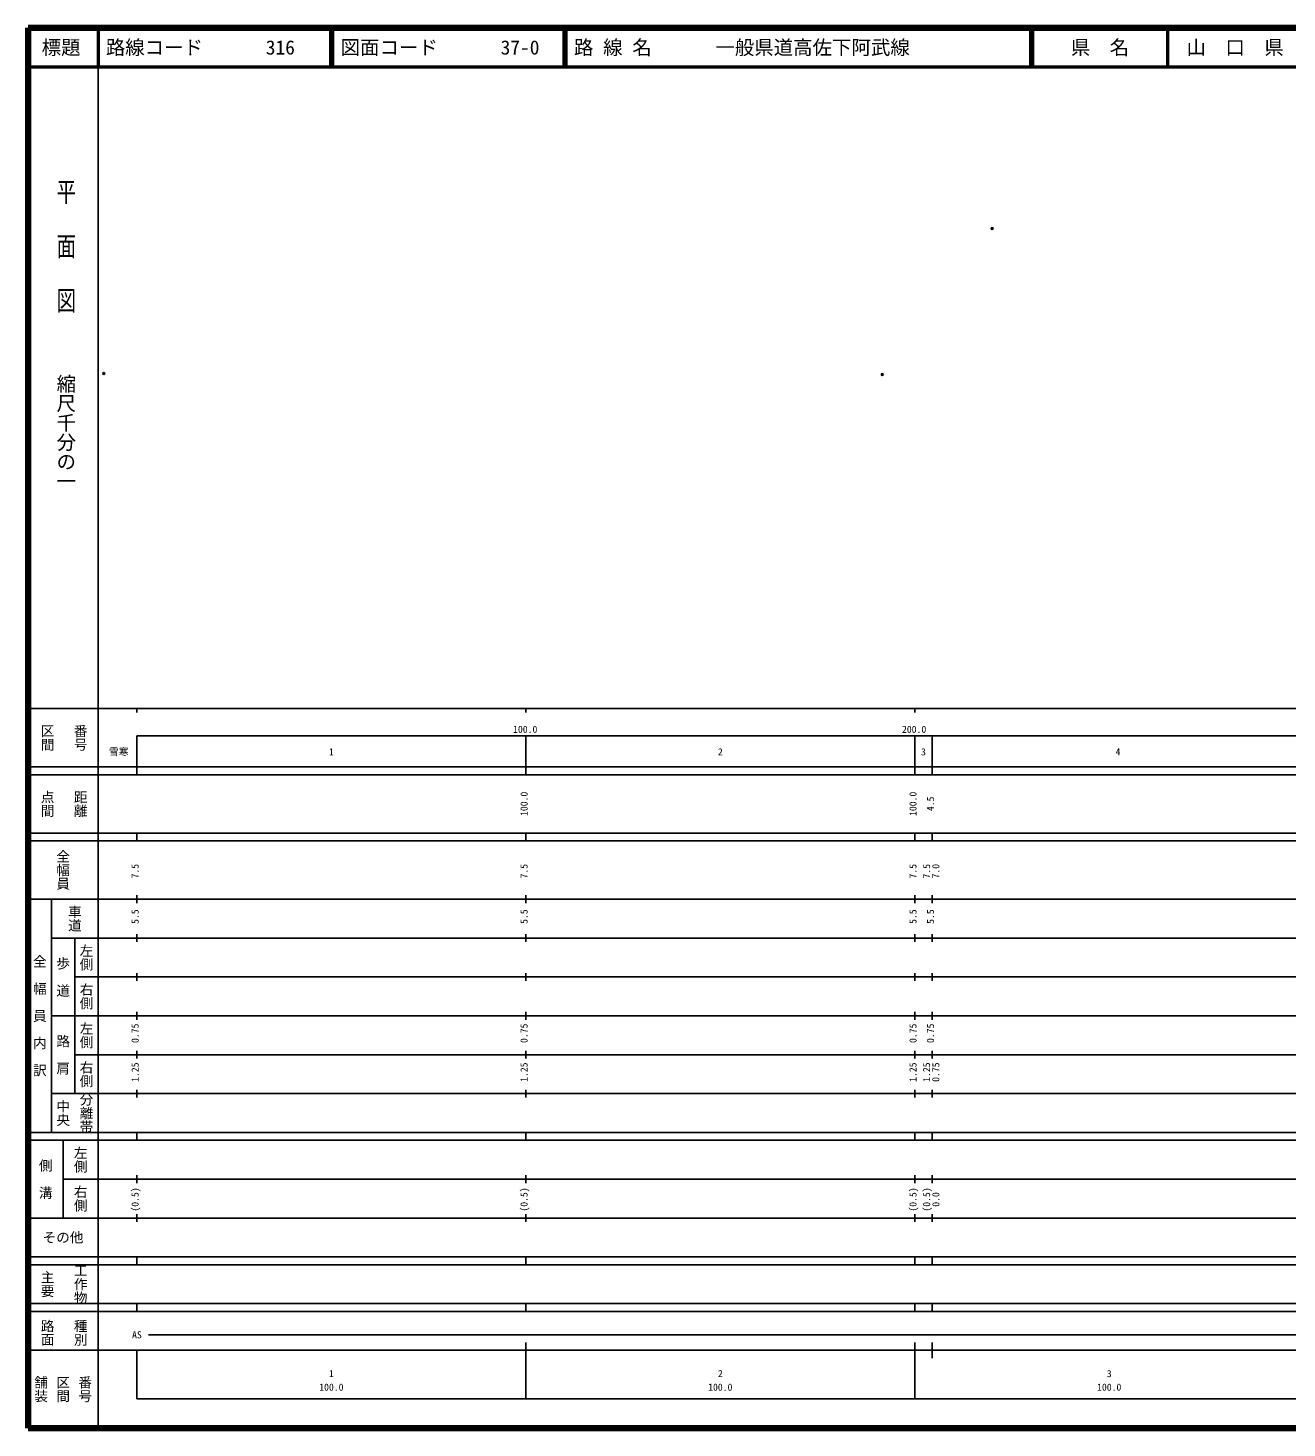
# Model space of a CAD drawing. Units: millimetres on the paper. Extents: x 40 to 680, y 20 to 380.
# Drawn here: x 40 to 363.7, y 20 to 380 of the extents above; entities that cross this region are included whole.
import ezdxf
from ezdxf.enums import TextEntityAlignment as Align

# ---------------------------------------------------------------- set-up
doc = ezdxf.new("R2010")
doc.units = ezdxf.units.MM
doc.header["$PDMODE"] = 32
doc.header["$PDSIZE"] = 0.5
doc.layers.add('M-OTRS', color=6, linetype='Continuous')
doc.layers.add('M-TTL-TXT', color=7, linetype='Continuous')
for name, color, linetype, lineweight in [('M-TTL', 2, 'Continuous', 140), ('M-TTL-BAND', 7, 'Continuous', 25), ('M-TTL-LINE', 7, 'Continuous', 50)]:
    doc.layers.add(name, color=color, linetype=linetype, lineweight=lineweight)
doc.styles.add('@ＭＳ ゴシック', font='')
doc.styles.add('ＭＳ ゴシック', font='')
doc.styles.get('@ＭＳ ゴシック').set_extended_font_data('@MS Gothic')
doc.styles.get('ＭＳ ゴシック').set_extended_font_data('MS Gothic')

msp = doc.modelspace()

# ---------------------------------------------------------------- linework, layer by layer
at = {"layer": 'M-OTRS'}
for p in [(287.886, 328.445), (59.476, 291.17), (259.659, 290.905)]:
    msp.add_point(p, dxfattribs=at)
at = {"layer": 'M-TTL'}
for p, q in [((40, 380), (40, 20)), ((680, 380), (40, 380)), ((40, 20), (680, 20))]:
    msp.add_line(p, q, dxfattribs=at)
at = {"layer": 'M-TTL-BAND'}
for p, q in [((58, 370), (58, 20)), ((40, 205), (579, 205)), ((68, 205), (68, 204)), ((168, 205), (168, 204)), ((268, 205), (268, 204)), ((68, 198), (579, 198)), ((68, 198), (68, 188)), ((168, 188), (168, 198)), ((268, 188), (268, 198)), ((272.5, 188), (272.5, 198)), ((40, 190), (579, 190)), ((40, 188), (579, 188)), ((40, 173), (579, 173)), ((68, 171), (68, 173)), ((168, 171), (168, 173)), ((268, 171), (268, 173)), ((272.5, 171), (272.5, 173)), ((40, 171), (579, 171)), ((40, 156), (579, 156)), ((46, 96), (46, 156)), ((68, 155), (68, 157)), ((168, 155), (168, 157)), ((268, 155), (268, 157)), ((272.5, 155), (272.5, 157)), ((46, 146), (579, 146)), ((52, 146), (52, 106)), ((68, 145), (68, 147)), ((168, 145), (168, 147)), ((268, 145), (268, 147)), ((272.5, 145), (272.5, 147)), ((68, 135), (68, 137)), ((168, 135), (168, 137)), ((268, 135), (268, 137)), ((272.5, 135), (272.5, 137)), ((52, 136), (579, 136)), ((46, 126), (579, 126)), ((68, 125), (68, 127)), ((168, 125), (168, 127)), ((268, 125), (268, 127)), ((272.5, 125), (272.5, 127)), ((52, 116), (579, 116)), ((68, 115), (68, 117)), ((168, 115), (168, 117)), ((268, 115), (268, 117)), ((272.5, 115), (272.5, 117)), ((46, 106), (579, 106)), ((68, 105), (68, 107)), ((168, 105), (168, 107)), ((268, 105), (268, 107)), ((272.5, 105), (272.5, 107)), ((40, 96), (579, 96)), ((40, 94), (579, 94)), ((49, 94), (49, 74)), ((68, 94), (68, 96)), ((168, 94), (168, 96)), ((268, 94), (268, 96)), ((272.5, 94), (272.5, 96)), ((49, 84), (579, 84)), ((68, 83), (68, 85)), ((168, 83), (168, 85)), ((268, 83), (268, 85)), ((272.5, 83), (272.5, 85)), ((40, 74), (579, 74)), ((68, 73), (68, 75)), ((168, 73), (168, 75)), ((268, 73), (268, 75)), ((272.5, 73), (272.5, 75)), ((40, 64), (579, 64)), ((40, 62), (579, 62)), ((68, 62), (68, 64)), ((168, 62), (168, 64)), ((268, 62), (268, 64)), ((272.5, 62), (272.5, 64)), ((40, 52), (579, 52)), ((68, 50), (68, 52)), ((168, 50), (168, 52)), ((268, 50), (268, 52)), ((272.5, 50), (272.5, 52)), ((40, 50), (579, 50)), ((71, 44), (572.5, 44)), ((40, 40), (579, 40)), ((68, 40), (68, 27.5)), ((168, 27.5), (168, 42)), ((268, 27.5), (268, 42)), ((272.5, 38), (272.5, 42)), ((68, 27.5), (579, 27.5))]:
    msp.add_line(p, q, dxfattribs=at)
at = {"layer": 'M-TTL-LINE'}
for p, q in [((58, 380), (58, 370)), ((117.75, 380), (117.75, 370)), ((118.25, 380), (118.25, 370)), ((177.75, 380), (177.75, 370)), ((178.25, 380), (178.25, 370)), ((297.75, 380), (297.75, 370)), ((298.25, 380), (298.25, 370)), ((333, 380), (333, 370)), ((40, 370), (680, 370))]:
    msp.add_line(p, q, dxfattribs=at)

# ---------------------------------------------------------------- texts
at = {"layer": 'M-TTL-BAND', "style": '@ＭＳ ゴシック', "width": 1.4}
msp.add_text('平  面  図', height=3.666, rotation=270, dxfattribs=at).set_placement((49.777, 306.475), align=Align.MIDDLE_RIGHT)
at = {"layer": 'M-TTL-BAND', "style": '@ＭＳ ゴシック'}
msp.add_text('縮尺千分の一', height=3.666, rotation=270, dxfattribs=at).set_placement((49.777, 261.03), align=Align.MIDDLE_RIGHT)
for s, p in [('区間', (45, 197.5)), ('番号', (53.5, 197.5)), ('点間', (45, 180.5)), ('距離', (53.5, 180.5)), ('全幅員', (49, 163.5)), ('車道', (52, 151)), ('左側', (55, 141)), ('全\u3000幅\u3000員\u3000内\u3000訳', (43, 126)), ('歩\u3000道', (49, 136)), ('右側', (55, 131)), ('左側', (55, 121)), ('路\u3000肩', (49, 116)), ('右側', (55, 111)), ('分離帯', (55, 101)), ('中央', (49, 101)), ('左側', (53.5, 89)), ('側\u3000溝', (44.5, 84)), ('右側', (53.5, 79)), ('工作物', (53.5, 57)), ('主要', (45, 57)), ('路面', (45, 44.5)), ('種別', (53.5, 44.5)), ('舗装', (43.333, 30)), ('区間', (49, 30)), ('番号', (54.667, 30))]:
    msp.add_text(s, height=2.566, rotation=270, dxfattribs=at).set_placement(p, align=Align.MIDDLE_CENTER)
at = {"layer": 'M-TTL-BAND', "style": 'ＭＳ ゴシック'}
for s, p in [('100.0', (167.844, 198.195)), ('200.0', (267.844, 198.195)), ('雪寒', (63.338, 192.405)), ('1', (118, 192.405)), ('2', (218, 192.405)), ('3', (270.25, 192.405)), ('4', (320.25, 192.405)), ('AS', (68, 42.5)), ('1', (118, 32.523)), ('2', (218, 32.523)), ('3', (318, 32.523)), ('100.0', (118, 29.033)), ('100.0', (218, 29.033)), ('100.0', (318, 29.033))]:
    msp.add_text(s, height=1.833, dxfattribs=at).set_placement(p, align=Align.BOTTOM_CENTER)
for s, p in [('100.0', (169, 180.5)), ('100.0', (269, 180.5)), ('4.5', (273.5, 180.5)), ('7.5', (69, 163.174)), ('7.5', (169, 163.174)), ('7.5', (269, 163.174)), ('7.5', (272.5, 163.174)), ('7.0', (274.87, 163.174)), ('5.5', (69, 151.5)), ('5.5', (169, 151.5)), ('5.5', (269, 151.5)), ('5.5', (273.5, 151.5)), ('0.75', (69, 121.5)), ('0.75', (169, 121.5)), ('0.75', (269, 121.5)), ('0.75', (273.5, 121.5)), ('1.25', (69, 111.5)), ('1.25', (169, 111.5)), ('1.25', (269, 111.5)), ('1.25', (272.5, 111.5)), ('0.75', (274.87, 111.5)), ('(0.5)', (69, 78.764)), ('(0.5)', (169, 78.764)), ('(0.5)', (269, 78.764)), ('(0.5)', (272.5, 78.764)), ('0.0', (274.889, 78.764))]:
    msp.add_text(s, height=1.833, rotation=90, dxfattribs=at).set_placement(p, align=Align.BOTTOM_CENTER)
msp.add_text('その他', height=2.566, dxfattribs=at).set_placement((49, 69), align=Align.MIDDLE_CENTER)
at = {"layer": 'M-TTL-TXT', "style": 'ＭＳ ゴシック'}
for s, p in [('標題', (48.5, 375)), ('県\u3000名', (315.625, 375)), ('山\u3000口\u3000県', (350.375, 375))]:
    msp.add_text(s, height=3.666, dxfattribs=at).set_placement(p, align=Align.MIDDLE_CENTER)
for s, p in [('路線コード', (60, 375)), ('316', (101.142, 375)), ('図面コード', (120.38, 375)), ('37-0', (161.521, 375)), ('路 線 名', (180.38, 375)), ('一般県道高佐下阿武線', (216.734, 375))]:
    msp.add_text(s, height=3.666, dxfattribs=at).set_placement(p, align=Align.MIDDLE_LEFT)

doc.saveas('drawing.dxf')
